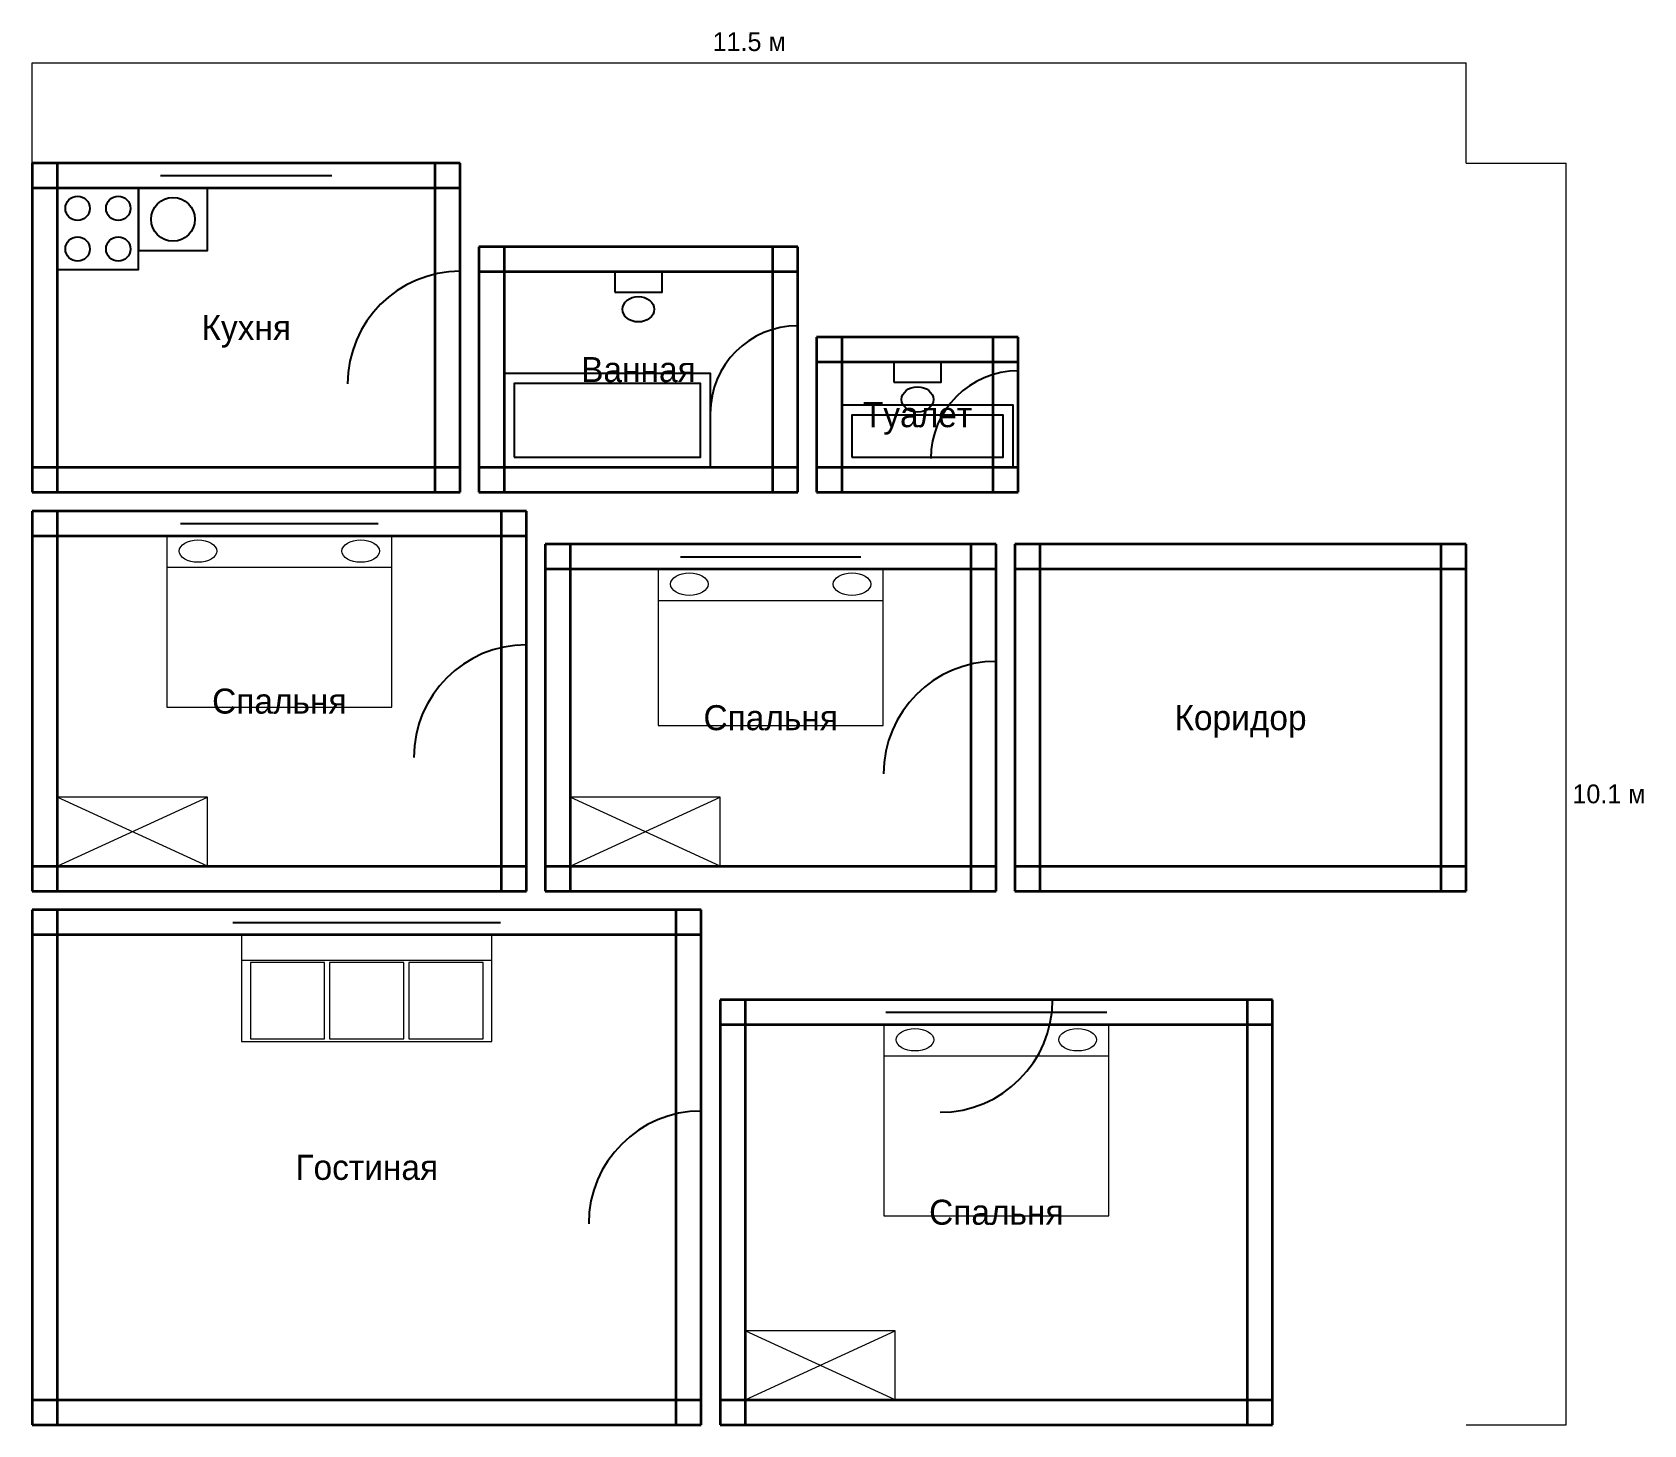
# Model space of a CAD drawing. Header units: metres. Extents: x 0 to 1288, y 0 to 1113.
import ezdxf
from ezdxf.enums import TextEntityAlignment as Align

# ---------------------------------------------------------------- set-up
doc = ezdxf.new("R2010")
doc.units = ezdxf.units.M
for name, color, linetype, lineweight in [('Двери', 7, 'Continuous', 25), ('Мебель', 7, 'Continuous', 18), ('Окна', 7, 'Continuous', 25), ('Размеры', 1, 'Continuous', 13), ('Стены', 7, 'Continuous', 35), ('Текст', 7, 'Continuous', 13)]:
    doc.layers.add(name, color=color, linetype=linetype, lineweight=lineweight)

msp = doc.modelspace()

# ---------------------------------------------------------------- linework, layer by layer
at = {"layer": 'Двери'}
for p, q in [((342.1, 831.75), (342.1, 921.75)), ((612, 808.25), (612, 878.25)), ((788.2, 772.2), (788.2, 842.2)), ((395, 533.3), (395, 623.3)), ((770.5, 520.05), (770.5, 610.05)), ((725.6, 339.7), (815.6, 339.7)), ((534.8, 160.7), (534.8, 250.7))]:
    msp.add_line(p, q, dxfattribs=at)
for centre, radius, start, end in [((342.1, 831.75), 90, 90, 180), ((612, 808.25), 70, 90, 180), ((788.2, 772.2), 70, 90, 180), ((395, 533.3), 90, 90, 180), ((770.5, 520.05), 90, 90, 180), ((725.6, 339.7), 90, 270, 360), ((534.8, 160.7), 90, 90, 180)]:
    msp.add_arc(centre, radius, start, end, dxfattribs=at)
at = {"layer": 'Мебель'}
for p, q in [((107.5, 685.2), (287.5, 685.2)), ((500.25, 658.7), (680.25, 658.7)), ((20, 446.4), (140, 501.4)), ((140, 446.4), (20, 501.4)), ((430, 446.4), (550, 501.4)), ((550, 446.4), (430, 501.4)), ((167.4, 371.4), (367.4, 371.4)), ((680.6, 294.7), (860.6, 294.7)), ((569.8, 20), (689.8, 75)), ((689.8, 20), (569.8, 75))]:
    msp.add_line(p, q, dxfattribs=at)
for points in [[(107.5, 573.49), (287.5, 573.49), (287.5, 710.2), (107.5, 710.2), (107.5, 573.49)], [(500.25, 558.915), (680.25, 558.915), (680.25, 683.7), (500.25, 683.7), (500.25, 558.915)], [(20, 446.4), (140, 446.4), (140, 501.4), (20, 501.4), (20, 446.4)], [(430, 446.4), (550, 446.4), (550, 501.4), (430, 501.4), (430, 446.4)], [(167.4, 306.4), (367.4, 306.4), (367.4, 391.4), (167.4, 391.4), (167.4, 306.4)], [(174.4, 308.4), (233.733, 308.4), (233.733, 369.4), (174.4, 369.4), (174.4, 308.4)], [(237.733, 308.4), (297.067, 308.4), (297.067, 369.4), (237.733, 369.4), (237.733, 308.4)], [(301.067, 308.4), (360.4, 308.4), (360.4, 369.4), (301.067, 369.4), (301.067, 308.4)], [(680.6, 166.835), (860.6, 166.835), (860.6, 319.7), (680.6, 319.7), (680.6, 166.835)], [(569.8, 20), (689.8, 20), (689.8, 75), (569.8, 75), (569.8, 20)]]:
    msp.add_lwpolyline(points, dxfattribs=at)
for centre in [(132.5, 698.2), (262.5, 698.2), (525.25, 671.7), (655.25, 671.7), (705.6, 307.7), (835.6, 307.7)]:
    msp.add_ellipse(centre, major_axis=(15, 0), ratio=0.6, dxfattribs=at)
at = {"layer": 'Окна'}
for p, q in [((102.63, 1008.3), (239.47, 1008.3)), ((102.63, 998.3), (239.47, 998.3)), ((102.63, 988.3), (239.47, 988.3)), ((118.5, 730.2), (276.5, 730.2)), ((118.5, 720.2), (276.5, 720.2)), ((118.5, 710.2), (276.5, 710.2)), ((518.15, 703.7), (662.35, 703.7)), ((518.15, 693.7), (662.35, 693.7)), ((518.15, 683.7), (662.35, 683.7)), ((160.44, 411.4), (374.36, 411.4)), ((160.44, 401.4), (374.36, 401.4)), ((160.44, 391.4), (374.36, 391.4)), ((682.28, 339.7), (858.92, 339.7)), ((682.28, 329.7), (858.92, 329.7)), ((682.28, 319.7), (858.92, 319.7))]:
    msp.add_line(p, q, dxfattribs=at)
at = {"layer": 'Размеры', "color": 1}
for p, q in [((0, 1088.3), (1146.1, 1088.3)), ((0, 1008.3), (0, 1088.3)), ((1146.1, 1008.3), (1146.1, 1088.3)), ((1146.1, 1008.3), (1226.1, 1008.3)), ((1226.1, 0), (1226.1, 1008.3)), ((1146.1, 0), (1226.1, 0))]:
    msp.add_line(p, q, dxfattribs=at)
at = {"layer": 'Сантехника'}
for points in [[(20, 923.3), (85, 923.3), (85, 988.3), (20, 988.3), (20, 923.3)], [(85, 938.3), (140, 938.3), (140, 988.3), (85, 988.3), (85, 938.3)], [(465.55, 905.2), (503.55, 905.2), (503.55, 921.3), (465.55, 921.3), (465.55, 905.2)], [(377.1, 765.2), (542.1, 765.2), (542.1, 840.2), (377.1, 840.2), (377.1, 765.2)], [(688.6, 833.1), (726.6, 833.1), (726.6, 849.2), (688.6, 849.2), (688.6, 833.1)], [(385.1, 773.2), (534.1, 773.2), (534.1, 832.2), (385.1, 832.2), (385.1, 773.2)], [(647, 765.2), (784.02, 765.2), (784.02, 814.8), (647, 814.8), (647, 765.2)], [(655, 773.2), (776.02, 773.2), (776.02, 806.8), (655, 806.8), (655, 773.2)]]:
    msp.add_lwpolyline(points, dxfattribs=at)
for centre, radius in [((36.25, 972.05), 9.75), ((68.75, 972.05), 9.75), ((112.5, 963.3), 17.5), ((36.25, 939.55), 9.75), ((68.75, 939.55), 9.75)]:
    msp.add_circle(centre, radius, dxfattribs=at)
for centre in [(484.55, 891.4), (707.6, 819.3)]:
    msp.add_ellipse(centre, major_axis=(12.667, 0), ratio=0.8, dxfattribs=at)
at = {"layer": 'Стены'}
for p, q in [((342.1, 1008.3), (0, 1008.3)), ((0, 1008.3), (0, 745.2)), ((20, 1008.3), (20, 745.2)), ((322.1, 745.2), (322.1, 1008.3)), ((342.1, 745.2), (342.1, 1008.3)), ((342.1, 988.3), (0, 988.3)), ((612, 941.3), (357.1, 941.3)), ((357.1, 941.3), (357.1, 745.2)), ((377.1, 941.3), (377.1, 745.2)), ((592, 745.2), (592, 941.3)), ((612, 745.2), (612, 941.3)), ((612, 921.3), (357.1, 921.3)), ((788.2, 869.2), (627, 869.2)), ((627, 869.2), (627, 745.2)), ((647, 869.2), (647, 745.2)), ((768.2, 745.2), (768.2, 869.2)), ((788.2, 745.2), (788.2, 869.2)), ((788.2, 849.2), (627, 849.2)), ((0, 765.2), (342.1, 765.2)), ((357.1, 765.2), (612, 765.2)), ((627, 765.2), (788.2, 765.2)), ((0, 745.2), (342.1, 745.2)), ((357.1, 745.2), (612, 745.2)), ((627, 745.2), (788.2, 745.2)), ((395, 730.2), (0, 730.2)), ((0, 730.2), (0, 426.4)), ((20, 730.2), (20, 426.4)), ((375, 426.4), (375, 730.2)), ((395, 426.4), (395, 730.2)), ((395, 710.2), (0, 710.2)), ((770.5, 703.7), (410, 703.7)), ((410, 703.7), (410, 426.4)), ((430, 703.7), (430, 426.4)), ((750.5, 426.4), (750.5, 703.7)), ((770.5, 426.4), (770.5, 703.7)), ((1146.1, 703.7), (785.5, 703.7)), ((785.5, 703.7), (785.5, 426.4)), ((805.5, 703.7), (805.5, 426.4)), ((1126.1, 426.4), (1126.1, 703.7)), ((1146.1, 426.4), (1146.1, 703.7)), ((770.5, 683.7), (410, 683.7)), ((1146.1, 683.7), (785.5, 683.7)), ((0, 446.4), (395, 446.4)), ((410, 446.4), (770.5, 446.4)), ((785.5, 446.4), (1146.1, 446.4)), ((0, 426.4), (395, 426.4)), ((410, 426.4), (770.5, 426.4)), ((785.5, 426.4), (1146.1, 426.4)), ((534.8, 411.4), (0, 411.4)), ((0, 411.4), (0, 0)), ((20, 411.4), (20, 0)), ((514.8, 0), (514.8, 411.4)), ((534.8, 0), (534.8, 411.4)), ((534.8, 391.4), (0, 391.4)), ((991.4, 339.7), (549.8, 339.7)), ((549.8, 339.7), (549.8, 0)), ((569.8, 339.7), (569.8, 0)), ((971.4, 0), (971.4, 339.7)), ((991.4, 0), (991.4, 339.7)), ((991.4, 319.7), (549.8, 319.7)), ((0, 20), (534.8, 20)), ((549.8, 20), (991.4, 20)), ((0, 0), (534.8, 0)), ((549.8, 0), (991.4, 0))]:
    msp.add_line(p, q, dxfattribs=at)

# ---------------------------------------------------------------- texts
at = {"layer": 'Размеры', "color": 1}
msp.add_text('11.5 м', height=15, dxfattribs=at).set_placement((573.05, 1093.3), align=Align.BOTTOM_CENTER)
msp.add_text('10.1 м', height=15, dxfattribs=at).set_placement((1231.1, 504.15), align=Align.MIDDLE_LEFT)
at = {"layer": 'Текст'}
for s, p in [('Кухня', (171.05, 876.75)), ('Ванная', (484.55, 843.25)), ('Туалет', (707.6, 807.2)), ('Спальня', (197.5, 578.3)), ('Спальня', (590.25, 565.05)), ('Коридор', (965.8, 565.05)), ('Гостиная', (267.4, 205.7)), ('Спальня', (770.6, 169.85))]:
    msp.add_text(s, height=20, dxfattribs=at).set_placement(p, align=Align.MIDDLE_CENTER)

doc.saveas('drawing.dxf')
